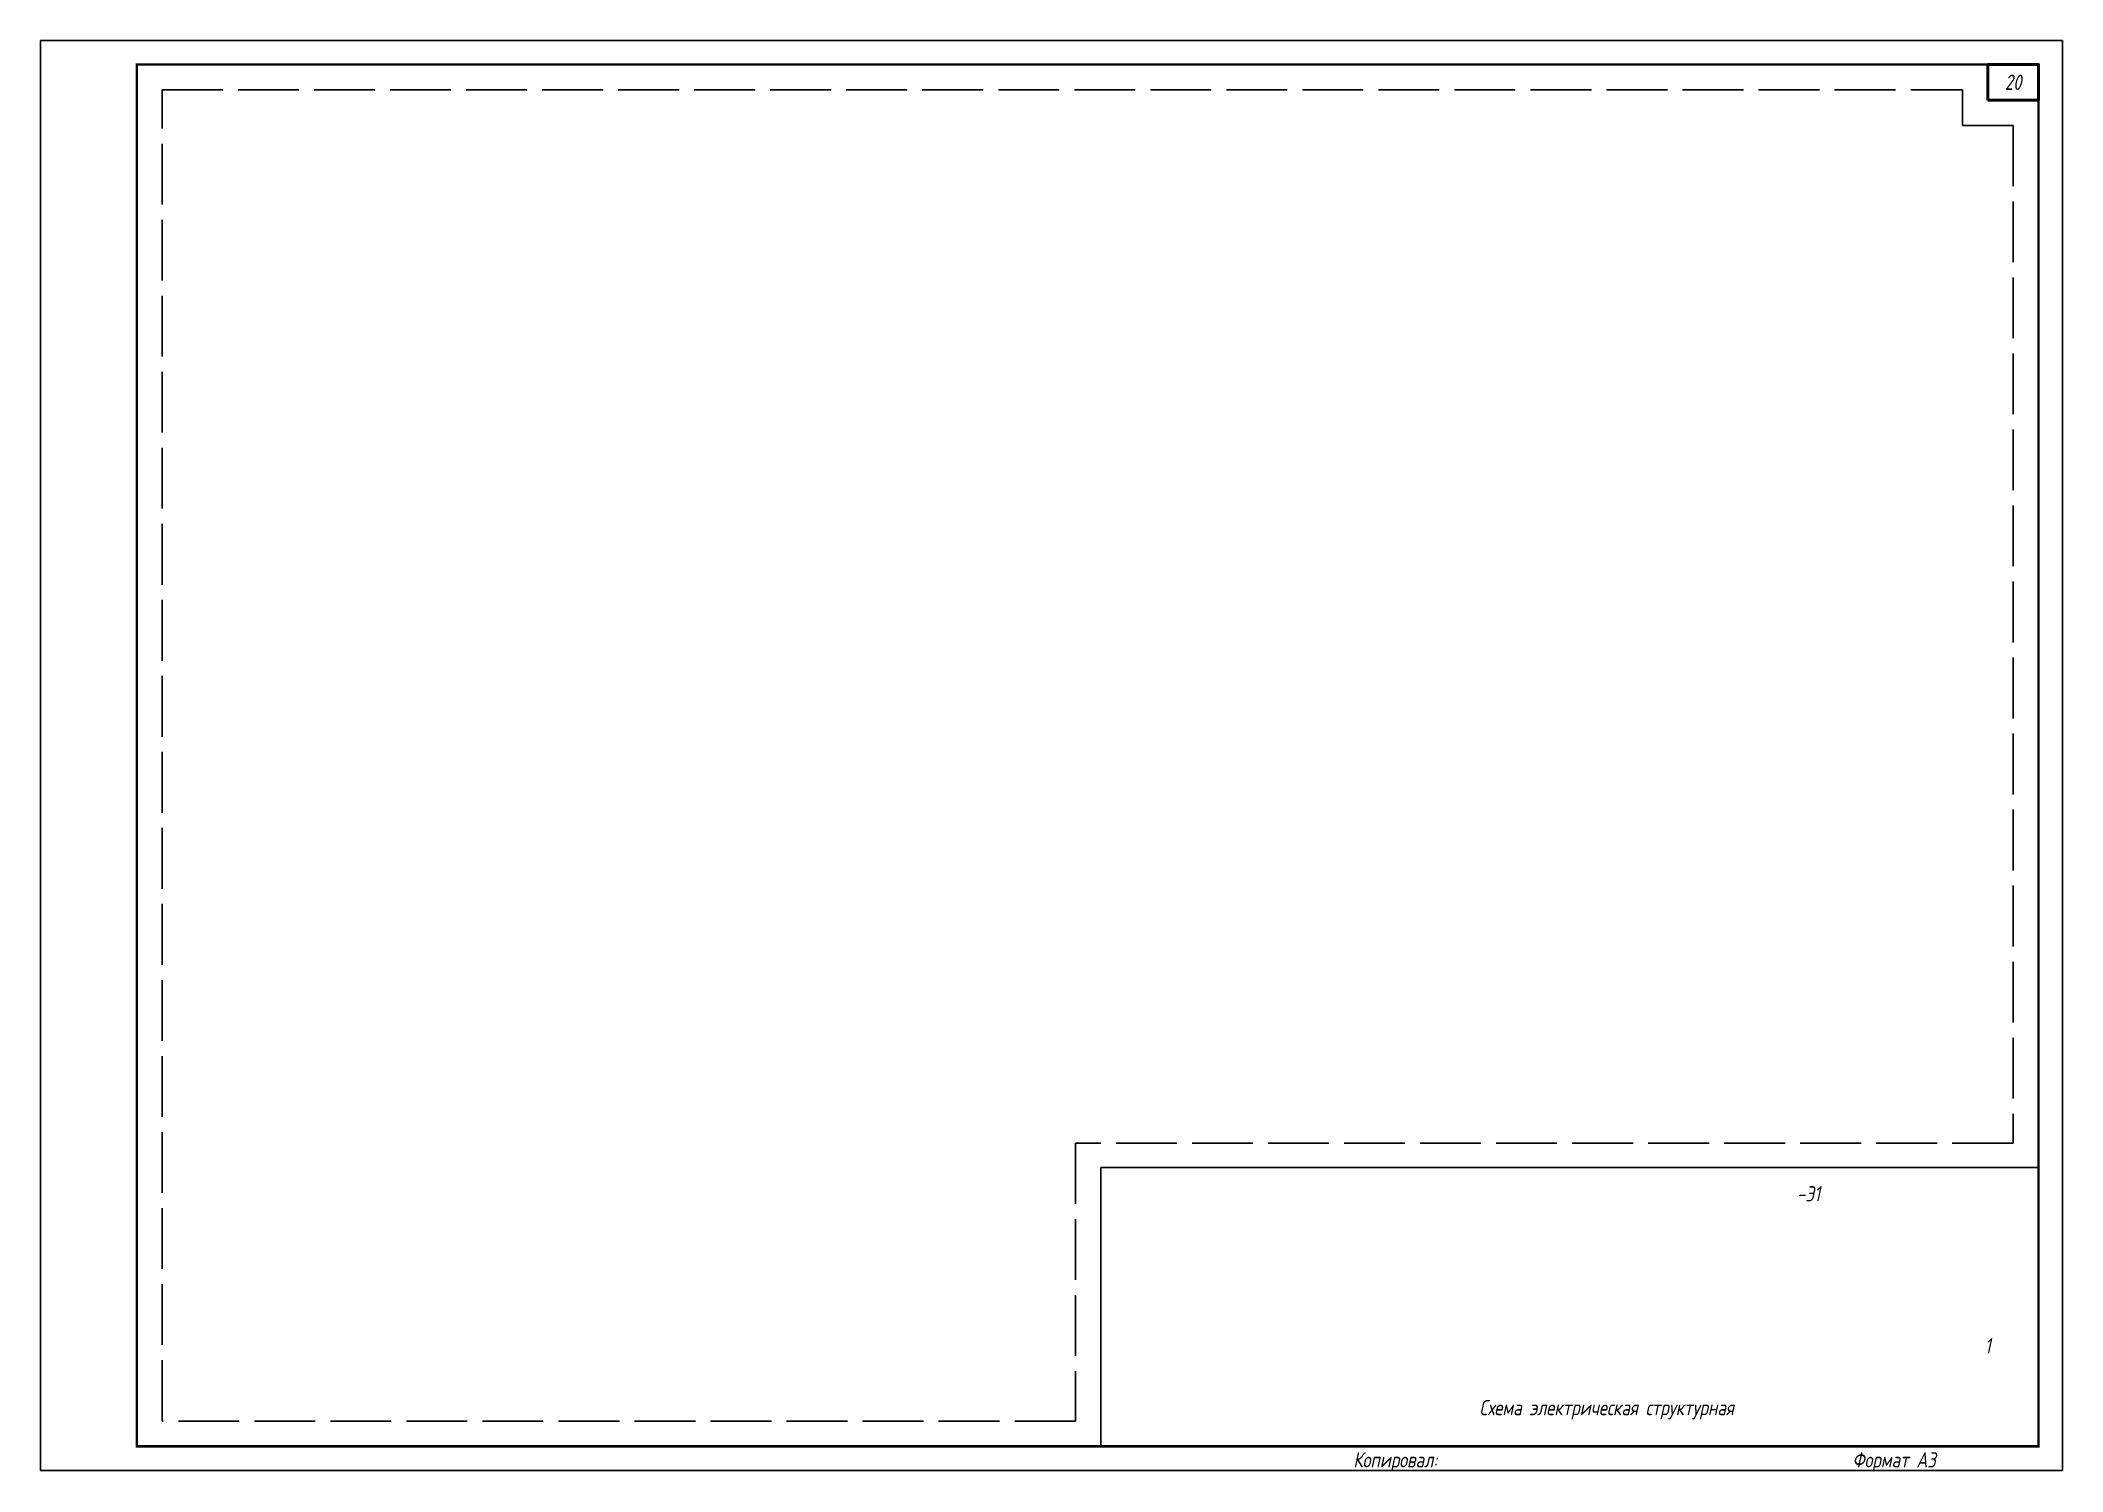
# Paper-space layout 'А3ал' of a CAD drawing. Header units: millimetres. Extents: x 1 to 400, y 6 to 289.
import ezdxf

# ---------------------------------------------------------------- set-up
doc = ezdxf.new("R2010")
doc.units = ezdxf.units.MM
doc.linetypes.add('ACAD_ISO02W100', pattern=[15, 12, -3])
doc.layers.add('noprint', color=2, linetype='Continuous', plot=False)
doc.layers.add('stamp', color=7, linetype='Continuous')
doc.styles.add('ГОСТ-ISOCPEUR', font='isocpeui.ttf', dxfattribs={"width": 0.8})

psp = doc.layouts.new('А3ал')

# ---------------------------------------------------------------- linework, layer by layer
psp.add_line((400.37, 288.77), (1.4, 288.77))
at = {"const_width": 0.475}
psp.add_lwpolyline([(395.62, 284.02), (20.4, 284.02), (20.4, 11.4), (395.62, 11.4)], close=True, dxfattribs=at)
at = {"layer": 'noprint'}
for p, q in [((1.4, 6.65), (1.4, 288.77)), ((1.4, 288.77), (400.37, 288.77)), ((400.37, 6.65), (400.37, 288.77)), ((1.4, 6.65), (400.37, 6.65))]:
    psp.add_line(p, q, dxfattribs=at)
at = {"layer": 'noprint', "linetype": 'ACAD_ISO02W100'}
psp.add_lwpolyline([(25.4, 279.02), (380.62, 279.02), (380.62, 272.02), (390.62, 272.02), (390.62, 71.24), (205.62, 71.24), (205.62, 16.4), (25.4, 16.4)], close=True, dxfattribs=at)
at = {"layer": 'stamp'}
psp.add_lwpolyline([(20.4, 284.02), (385.62, 284.02), (385.62, 277.02), (395.62, 277.02), (395.62, 66.4), (210.62, 66.4), (210.62, 11.4), (20.4, 11.4)], close=True, dxfattribs=at)
at = {"layer": 'stamp', "lineweight": 50}
psp.add_lwpolyline([(385.62, 277.02), (395.62, 277.02), (395.62, 284.02), (385.62, 284.02)], close=True, dxfattribs=at)

# ---------------------------------------------------------------- texts
at = {"layer": 'stamp', "lineweight": 35, "style": 'ГОСТ-ISOCPEUR', "width": 0.8}
for s, p in [('Копировал:', (260.43, 7.24)), ('Формат А3', (358.93, 7.24))]:
    psp.add_text(s, height=3, dxfattribs=at).set_placement(p)
at = {"layer": 'stamp', "ltscale": 100, "char_height": 3, "attachment_point": 4, "style": 'ГОСТ-ISOCPEUR'}
for s, insert, width in [('\\pxqc;20', (385.62, 280.52), 10), ('-Э1', (348, 61.24), 47.7448), ('\\pxqc;1', (375.62, 31.24), 20)]:
    psp.add_mtext(s, dxfattribs=dict(at, insert=insert, width=width))
at = {"layer": 'stamp', "lineweight": 35, "insert": (310.43, 18.63), "char_height": 3, "width": 70.1573, "attachment_point": 5, "style": 'ГОСТ-ISOCPEUR'}
psp.add_mtext('Схема электрическая структурная', dxfattribs=at)

# ---------------------------------------------------------------- viewports
at = {"layer": 'stamp'}
vp = psp.add_viewport(center=(208.01, 147.71), size=(375.21, 272.6244), view_center_point=(64959.85, 13516.35), view_height=28356.1457, dxfattribs=at)
vp.dxf.flags = 0x10000  # cut along an outline
vp.dxf.clipping_boundary_handle = psp.add_lwpolyline([(20.4, 284.02), (385.62, 284.02), (385.62, 277.02), (395.62, 277.02), (395.62, 66.4), (210.62, 66.4), (210.62, 11.4), (20.4, 11.4)], format="xyb", close=True, dxfattribs={"invisible": 1}).dxf.handle

doc.saveas('drawing.dxf')
